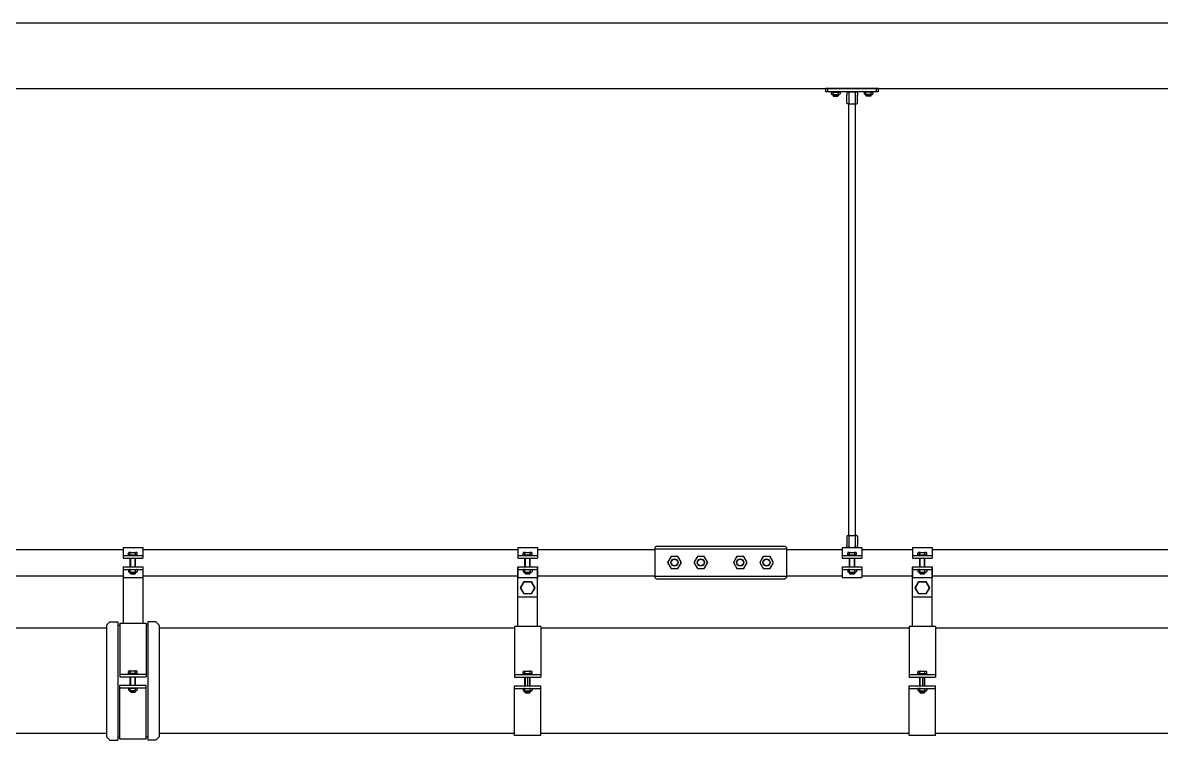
# Model space of a CAD drawing. Extents: x -452079 to 117456, y 3902 to 836955.
# Drawn here: x -300494 to -298899, y 203172 to 204177 of the extents above; entities that cross this region are included whole.
import ezdxf

# ---------------------------------------------------------------- set-up
doc = ezdxf.new("R2010")
doc.units = 0
doc.header["$LTSCALE"] = 1000
doc.header["$MEASUREMENT"] = 0
doc.layers.add('固定系统', color=7, linetype='Continuous')
doc.layers.add('雨水管道', color=7, linetype='Continuous', lineweight=30)

msp = doc.modelspace()

# ---------------------------------------------------------------- linework, layer by layer
at = {"color": 5}
for p, q in [((-302063.54, 204176.9), (-298530.35, 204176.9)), ((-302139.57, 204084.74), (-298455.23, 204084.74))]:
    msp.add_line(p, q, dxfattribs=at)
at = {"layer": '固定系统'}
for p, q in [((-299369.21, 204080.13), (-299369.21, 204084.74)), ((-299295.48, 204084.74), (-299369.21, 204084.74)), ((-299366.44, 204080.13), (-299366.44, 204084.74)), ((-299298.25, 204080.13), (-299298.25, 204084.74)), ((-299295.48, 204080.13), (-299295.48, 204084.74)), ((-299295.48, 204080.13), (-299369.21, 204080.13)), ((-299361.54, 204078.92), (-299361.54, 204077.4)), ((-299359.07, 204079.84), (-299360.62, 204079.84)), ((-299360.62, 204076.48), (-299359.07, 204076.48)), ((-299359.07, 204079.84), (-299359.07, 204080.13)), ((-299359.07, 204079.84), (-299351.7, 204079.84)), ((-299359.07, 204076.48), (-299359.07, 204079.84)), ((-299359.07, 204076.48), (-299351.7, 204076.48)), ((-299359.07, 204074.93), (-299359.07, 204076.48)), ((-299359.07, 204074.93), (-299351.7, 204074.93)), ((-299359.07, 204074.93), (-299358.48, 204074.05)), ((-299358.48, 204079.84), (-299358.48, 204080.13)), ((-299358.48, 204074.05), (-299358.48, 204076.48)), ((-299358.48, 204074.05), (-299352.29, 204074.05)), ((-299352.29, 204079.84), (-299352.29, 204080.13)), ((-299352.29, 204074.05), (-299352.29, 204076.48)), ((-299351.7, 204074.93), (-299352.29, 204074.05)), ((-299351.7, 204079.84), (-299351.7, 204080.13)), ((-299351.7, 204079.84), (-299350.15, 204079.84)), ((-299351.7, 204076.48), (-299351.7, 204079.84)), ((-299351.7, 204076.48), (-299350.15, 204076.48)), ((-299351.7, 204074.93), (-299351.7, 204076.48)), ((-299349.23, 204078.92), (-299349.23, 204077.4)), ((-299339.73, 204064.56), (-299339.73, 204075.6)), ((-299338.63, 204080.13), (-299336.77, 204080.13)), ((-299338.46, 204080.13), (-299326.23, 204080.13)), ((-299336.77, 204080.13), (-299327.92, 204080.13)), ((-299327.92, 204080.13), (-299326.06, 204080.13)), ((-299324.96, 204064.56), (-299324.96, 204075.6)), ((-299315.46, 204078.92), (-299315.46, 204077.4)), ((-299312.99, 204079.84), (-299314.54, 204079.84)), ((-299312.99, 204076.48), (-299314.54, 204076.48)), ((-299312.99, 204079.84), (-299312.99, 204080.13)), ((-299312.99, 204076.48), (-299312.99, 204079.84)), ((-299305.62, 204079.84), (-299312.99, 204079.84)), ((-299312.99, 204074.93), (-299312.99, 204076.48)), ((-299305.62, 204076.48), (-299312.99, 204076.48)), ((-299312.99, 204074.93), (-299312.4, 204074.05)), ((-299305.62, 204074.93), (-299312.99, 204074.93)), ((-299312.4, 204079.84), (-299312.4, 204080.13)), ((-299312.4, 204074.05), (-299312.4, 204076.48)), ((-299306.21, 204074.05), (-299312.4, 204074.05)), ((-299306.21, 204079.84), (-299306.21, 204080.13)), ((-299306.21, 204074.05), (-299306.21, 204076.48)), ((-299305.62, 204074.93), (-299306.21, 204074.05)), ((-299305.62, 204079.84), (-299305.62, 204080.13)), ((-299305.62, 204076.48), (-299305.62, 204079.84)), ((-299305.62, 204079.84), (-299304.07, 204079.84)), ((-299305.62, 204074.93), (-299305.62, 204076.48)), ((-299304.07, 204076.48), (-299305.62, 204076.48)), ((-299303.15, 204078.92), (-299303.15, 204077.4)), ((-299336.77, 204063.45), (-299338.63, 204063.45)), ((-299336.77, 204063.45), (-299327.92, 204063.45)), ((-299327.92, 204063.45), (-299326.06, 204063.45)), ((-299338.66, 203459.06), (-299336.8, 203459.06)), ((-299338.49, 203459.06), (-299326.26, 203459.06)), ((-299336.8, 203459.06), (-299327.95, 203459.06)), ((-299327.95, 203459.06), (-299326.09, 203459.06)), ((-300879.04, 203439.62), (-300353.73, 203439.62)), ((-300353.73, 203442.38), (-300326.08, 203442.38)), ((-300353.73, 203442.38), (-300353.73, 203427.17)), ((-300353.73, 203430.86), (-300326.08, 203430.86)), ((-300346.06, 203432.04), (-300346.06, 203434.49)), ((-300346.06, 203432.04), (-300345.36, 203431.4)), ((-300343.59, 203432.04), (-300346.06, 203432.04)), ((-300343.59, 203431.4), (-300345.36, 203431.4)), ((-300345.14, 203435.41), (-300334.67, 203435.41)), ((-300343.59, 203432.04), (-300343.59, 203435.41)), ((-300343.59, 203432.04), (-300336.22, 203432.04)), ((-300343.59, 203430.86), (-300343.59, 203431.4)), ((-300343.59, 203431.4), (-300336.22, 203431.4)), ((-300343.59, 203430.86), (-300336.22, 203430.86)), ((-300343.01, 203430.86), (-300343.01, 203431.4)), ((-300336.81, 203430.86), (-300336.81, 203431.4)), ((-300336.22, 203432.04), (-300336.22, 203435.41)), ((-300336.22, 203432.04), (-300333.75, 203432.04)), ((-300336.22, 203431.4), (-300334.46, 203431.4)), ((-300336.22, 203430.86), (-300336.22, 203431.4)), ((-300333.75, 203432.04), (-300334.46, 203431.4)), ((-300333.75, 203432.04), (-300333.75, 203434.49)), ((-300326.08, 203442.38), (-300326.08, 203427.17)), ((-300326.08, 203439.62), (-299800.77, 203439.62)), ((-299800.77, 203442.38), (-299773.12, 203442.38)), ((-299800.77, 203442.38), (-299800.77, 203427.17)), ((-299800.77, 203430.86), (-299773.12, 203430.86)), ((-299793.1, 203432.04), (-299793.1, 203434.49)), ((-299793.1, 203432.04), (-299792.4, 203431.4)), ((-299790.63, 203432.04), (-299793.1, 203432.04)), ((-299790.63, 203431.4), (-299792.4, 203431.4)), ((-299792.18, 203435.41), (-299781.71, 203435.41)), ((-299790.63, 203432.04), (-299790.63, 203435.41)), ((-299790.63, 203432.04), (-299783.26, 203432.04)), ((-299790.63, 203430.86), (-299790.63, 203431.4)), ((-299790.63, 203431.4), (-299783.26, 203431.4)), ((-299790.63, 203430.86), (-299783.26, 203430.86)), ((-299790.05, 203430.86), (-299790.05, 203431.4)), ((-299783.85, 203430.86), (-299783.85, 203431.4)), ((-299783.26, 203432.04), (-299783.26, 203435.41)), ((-299783.26, 203432.04), (-299780.79, 203432.04)), ((-299783.26, 203431.4), (-299781.5, 203431.4)), ((-299783.26, 203430.86), (-299783.26, 203431.4)), ((-299780.79, 203432.04), (-299781.5, 203431.4)), ((-299780.79, 203432.04), (-299780.79, 203434.49)), ((-299773.12, 203442.38), (-299773.12, 203427.17)), ((-299773.12, 203439.62), (-299608.85, 203439.62)), ((-299608.85, 203442.38), (-299607.01, 203444.22)), ((-299608.85, 203442.38), (-299608.85, 203399.99)), ((-299608.85, 203440.54), (-299424.53, 203440.54)), ((-299607.01, 203444.22), (-299426.38, 203444.22)), ((-299426.38, 203444.22), (-299424.53, 203442.38)), ((-299424.53, 203442.38), (-299424.53, 203399.99)), ((-299424.53, 203439.62), (-299346.2, 203439.62)), ((-299346.2, 203442.38), (-299318.55, 203442.38)), ((-299346.2, 203442.38), (-299346.2, 203427.17)), ((-299346.2, 203430.86), (-299318.55, 203430.86)), ((-299339.76, 203443.49), (-299339.76, 203445.32)), ((-299336.8, 203442.38), (-299338.66, 203442.38)), ((-299338.53, 203432.04), (-299338.53, 203434.49)), ((-299338.53, 203432.04), (-299337.82, 203431.4)), ((-299336.06, 203432.04), (-299338.53, 203432.04)), ((-299336.06, 203431.4), (-299337.82, 203431.4)), ((-299337.61, 203435.41), (-299327.14, 203435.41)), ((-299336.8, 203442.38), (-299327.95, 203442.38)), ((-299336.06, 203432.04), (-299336.06, 203435.41)), ((-299336.06, 203432.04), (-299328.69, 203432.04)), ((-299336.06, 203430.86), (-299336.06, 203431.4)), ((-299336.06, 203431.4), (-299328.69, 203431.4)), ((-299336.06, 203430.86), (-299328.69, 203430.86)), ((-299335.47, 203430.86), (-299335.47, 203431.4)), ((-299329.27, 203430.86), (-299329.27, 203431.4)), ((-299328.69, 203432.04), (-299328.69, 203435.41)), ((-299328.69, 203432.04), (-299326.22, 203432.04)), ((-299328.69, 203431.4), (-299326.92, 203431.4)), ((-299328.69, 203430.86), (-299328.69, 203431.4)), ((-299327.95, 203442.38), (-299326.09, 203442.38)), ((-299326.22, 203432.04), (-299326.92, 203431.4)), ((-299326.22, 203432.04), (-299326.22, 203434.49)), ((-299324.99, 203443.49), (-299324.99, 203445.32)), ((-299318.55, 203442.38), (-299318.55, 203427.17)), ((-299318.55, 203439.62), (-299247.81, 203439.62)), ((-299247.81, 203442.38), (-299247.81, 203427.17)), ((-299247.81, 203442.38), (-299220.16, 203442.38)), ((-299247.81, 203430.86), (-299220.16, 203430.86)), ((-299240.14, 203432.04), (-299240.14, 203434.49)), ((-299237.67, 203432.04), (-299240.14, 203432.04)), ((-299240.14, 203432.04), (-299239.44, 203431.4)), ((-299237.67, 203431.4), (-299239.44, 203431.4)), ((-299239.22, 203435.41), (-299228.75, 203435.41)), ((-299237.67, 203432.04), (-299237.67, 203435.41)), ((-299237.67, 203432.04), (-299230.3, 203432.04)), ((-299237.67, 203431.4), (-299230.3, 203431.4)), ((-299237.67, 203430.86), (-299237.67, 203431.4)), ((-299237.67, 203430.86), (-299230.3, 203430.86)), ((-299237.09, 203430.86), (-299237.09, 203431.4)), ((-299230.89, 203430.86), (-299230.89, 203431.4)), ((-299230.3, 203432.04), (-299230.3, 203435.41)), ((-299230.3, 203432.04), (-299227.83, 203432.04)), ((-299230.3, 203430.86), (-299230.3, 203431.4)), ((-299230.3, 203431.4), (-299228.54, 203431.4)), ((-299227.83, 203432.04), (-299228.54, 203431.4)), ((-299227.83, 203432.04), (-299227.83, 203434.49)), ((-299220.16, 203442.38), (-299220.16, 203427.17)), ((-299220.16, 203439.62), (-298694.85, 203439.62)), ((-300353.73, 203427.17), (-300326.08, 203427.17)), ((-300353.73, 203415.19), (-300326.08, 203415.19)), ((-300353.73, 203415.19), (-300353.73, 203399.29)), ((-300343.59, 203419.8), (-300343.59, 203427.17)), ((-300343.59, 203415.19), (-300343.59, 203419.8)), ((-300343.01, 203415.19), (-300343.01, 203427.17)), ((-300336.81, 203415.19), (-300336.81, 203427.17)), ((-300336.22, 203420.31), (-300336.22, 203427.17)), ((-300336.22, 203415.19), (-300336.22, 203420.31)), ((-300326.08, 203415.19), (-300326.08, 203399.29)), ((-299800.77, 203427.17), (-299773.12, 203427.17)), ((-299800.77, 203415.19), (-299773.12, 203415.19)), ((-299800.77, 203415.19), (-299800.77, 203399.29)), ((-299800.77, 203331.79), (-299800.77, 203414.58)), ((-299790.63, 203419.8), (-299790.63, 203427.17)), ((-299790.63, 203415.19), (-299790.63, 203419.8)), ((-299790.05, 203415.19), (-299790.05, 203427.17)), ((-299783.85, 203415.19), (-299783.85, 203427.17)), ((-299783.26, 203420.31), (-299783.26, 203427.17)), ((-299783.26, 203415.19), (-299783.26, 203420.31)), ((-299773.12, 203415.19), (-299773.12, 203399.29)), ((-299773.12, 203331.79), (-299773.12, 203414.58)), ((-299587.25, 203427.52), (-299589.71, 203423.26)), ((-299578.75, 203429.59), (-299583.66, 203429.59)), ((-299572.7, 203423.26), (-299575.16, 203427.52)), ((-299575.16, 203414.85), (-299572.7, 203419.11)), ((-299550.39, 203427.52), (-299552.85, 203423.26)), ((-299541.88, 203429.59), (-299546.8, 203429.59)), ((-299535.83, 203423.26), (-299538.29, 203427.52)), ((-299538.29, 203414.85), (-299535.83, 203419.11)), ((-299495.09, 203427.52), (-299497.55, 203423.26)), ((-299486.59, 203429.59), (-299491.5, 203429.59)), ((-299480.54, 203423.26), (-299483, 203427.52)), ((-299483, 203414.85), (-299480.54, 203419.11)), ((-299458.23, 203427.52), (-299460.69, 203423.26)), ((-299449.72, 203429.59), (-299454.64, 203429.59)), ((-299443.67, 203423.26), (-299446.13, 203427.52)), ((-299446.13, 203414.85), (-299443.67, 203419.11)), ((-299346.2, 203427.17), (-299318.55, 203427.17)), ((-299346.2, 203415.19), (-299346.2, 203399.99)), ((-299346.2, 203415.19), (-299318.55, 203415.19)), ((-299336.06, 203419.8), (-299336.06, 203427.17)), ((-299336.06, 203415.19), (-299336.06, 203419.8)), ((-299335.47, 203415.19), (-299335.47, 203427.17)), ((-299329.27, 203415.19), (-299329.27, 203427.17)), ((-299328.69, 203420.31), (-299328.69, 203427.17)), ((-299328.69, 203415.19), (-299328.69, 203420.31)), ((-299318.55, 203415.19), (-299318.55, 203399.99)), ((-299247.81, 203427.17), (-299220.16, 203427.17)), ((-299247.81, 203415.19), (-299247.81, 203399.29)), ((-299247.81, 203415.19), (-299220.16, 203415.19)), ((-299247.81, 203331.79), (-299247.81, 203414.58)), ((-299237.67, 203419.8), (-299237.67, 203427.17)), ((-299237.67, 203415.19), (-299237.67, 203419.8)), ((-299237.09, 203415.19), (-299237.09, 203427.17)), ((-299230.89, 203415.19), (-299230.89, 203427.17)), ((-299230.3, 203420.31), (-299230.3, 203427.17)), ((-299230.3, 203415.19), (-299230.3, 203420.31)), ((-299220.16, 203415.19), (-299220.16, 203399.29)), ((-299220.16, 203331.79), (-299220.16, 203414.58)), ((-300879.04, 203402.75), (-300353.73, 203402.75)), ((-300353.73, 203411.51), (-300326.08, 203411.51)), ((-300353.73, 203399.99), (-300326.08, 203399.99)), ((-300353.73, 203399.52), (-300353.73, 203336.4)), ((-300346.06, 203410.3), (-300346.06, 203408.78)), ((-300343.59, 203411.22), (-300345.14, 203411.22)), ((-300345.14, 203407.86), (-300343.59, 203407.86)), ((-300343.59, 203411.22), (-300343.59, 203411.51)), ((-300343.59, 203407.86), (-300343.59, 203411.22)), ((-300343.59, 203411.22), (-300336.22, 203411.22)), ((-300343.59, 203406.31), (-300343.59, 203407.86)), ((-300343.59, 203407.86), (-300336.22, 203407.86)), ((-300343.59, 203406.31), (-300343.01, 203405.43)), ((-300343.59, 203406.31), (-300336.22, 203406.31)), ((-300343.01, 203411.22), (-300343.01, 203411.51)), ((-300343.01, 203405.43), (-300343.01, 203407.86)), ((-300343.01, 203405.43), (-300336.81, 203405.43)), ((-300336.81, 203411.22), (-300336.81, 203411.51)), ((-300336.81, 203405.43), (-300336.81, 203407.86)), ((-300336.22, 203406.31), (-300336.81, 203405.43)), ((-300336.22, 203411.22), (-300336.22, 203411.51)), ((-300336.22, 203407.86), (-300336.22, 203411.22)), ((-300336.22, 203411.22), (-300334.67, 203411.22)), ((-300336.22, 203406.31), (-300336.22, 203407.86)), ((-300336.22, 203407.86), (-300334.67, 203407.86)), ((-300333.75, 203410.3), (-300333.75, 203408.78)), ((-300326.08, 203402.75), (-299800.77, 203402.75)), ((-300326.08, 203399.29), (-300326.08, 203336.4)), ((-299800.77, 203411.51), (-299773.12, 203411.51)), ((-299800.77, 203399.99), (-299773.12, 203399.99)), ((-299793.1, 203410.3), (-299793.1, 203408.78)), ((-299790.63, 203411.22), (-299792.18, 203411.22)), ((-299792.18, 203407.86), (-299790.63, 203407.86)), ((-299790.63, 203411.22), (-299790.63, 203411.51)), ((-299790.63, 203407.86), (-299790.63, 203411.22)), ((-299790.63, 203411.22), (-299783.26, 203411.22)), ((-299790.63, 203406.31), (-299790.63, 203407.86)), ((-299790.63, 203407.86), (-299783.26, 203407.86)), ((-299790.63, 203406.31), (-299790.05, 203405.43)), ((-299790.63, 203406.31), (-299783.26, 203406.31)), ((-299790.05, 203411.22), (-299790.05, 203411.51)), ((-299790.05, 203405.43), (-299790.05, 203407.86)), ((-299790.05, 203405.43), (-299783.85, 203405.43)), ((-299783.85, 203411.22), (-299783.85, 203411.51)), ((-299783.85, 203405.43), (-299783.85, 203407.86)), ((-299783.26, 203406.31), (-299783.85, 203405.43)), ((-299783.26, 203411.22), (-299783.26, 203411.51)), ((-299783.26, 203407.86), (-299783.26, 203411.22)), ((-299783.26, 203411.22), (-299781.71, 203411.22)), ((-299783.26, 203406.31), (-299783.26, 203407.86)), ((-299783.26, 203407.86), (-299781.71, 203407.86)), ((-299780.79, 203410.3), (-299780.79, 203408.78)), ((-299773.12, 203402.75), (-299608.85, 203402.75)), ((-299608.85, 203401.83), (-299424.53, 203401.83)), ((-299608.85, 203399.99), (-299607.01, 203398.14)), ((-299583.66, 203412.78), (-299578.75, 203412.78)), ((-299546.8, 203412.78), (-299541.88, 203412.78)), ((-299491.5, 203412.78), (-299486.59, 203412.78)), ((-299454.64, 203412.78), (-299449.72, 203412.78)), ((-299424.53, 203399.99), (-299426.38, 203398.14)), ((-299424.53, 203402.75), (-299346.2, 203402.75)), ((-299346.2, 203411.51), (-299318.55, 203411.51)), ((-299346.2, 203399.99), (-299318.55, 203399.99)), ((-299338.53, 203410.3), (-299338.53, 203408.78)), ((-299336.06, 203411.22), (-299337.61, 203411.22)), ((-299337.61, 203407.86), (-299336.06, 203407.86)), ((-299336.06, 203411.22), (-299336.06, 203411.51)), ((-299336.06, 203407.86), (-299336.06, 203411.22)), ((-299336.06, 203411.22), (-299328.69, 203411.22)), ((-299336.06, 203406.31), (-299336.06, 203407.86)), ((-299336.06, 203407.86), (-299328.69, 203407.86)), ((-299336.06, 203406.31), (-299335.47, 203405.43)), ((-299336.06, 203406.31), (-299328.69, 203406.31)), ((-299335.47, 203411.22), (-299335.47, 203411.51)), ((-299335.47, 203405.43), (-299335.47, 203407.86)), ((-299335.47, 203405.43), (-299329.27, 203405.43)), ((-299329.27, 203411.22), (-299329.27, 203411.51)), ((-299329.27, 203405.43), (-299329.27, 203407.86)), ((-299328.69, 203406.31), (-299329.27, 203405.43)), ((-299328.69, 203411.22), (-299328.69, 203411.51)), ((-299328.69, 203407.86), (-299328.69, 203411.22)), ((-299328.69, 203411.22), (-299327.14, 203411.22)), ((-299328.69, 203406.31), (-299328.69, 203407.86)), ((-299328.69, 203407.86), (-299327.14, 203407.86)), ((-299326.22, 203410.3), (-299326.22, 203408.78)), ((-299318.55, 203402.75), (-299247.81, 203402.75)), ((-299247.81, 203411.51), (-299220.16, 203411.51)), ((-299247.81, 203399.99), (-299220.16, 203399.99)), ((-299240.14, 203410.3), (-299240.14, 203408.78)), ((-299237.67, 203411.22), (-299239.22, 203411.22)), ((-299239.22, 203407.86), (-299237.67, 203407.86)), ((-299237.67, 203411.22), (-299237.67, 203411.51)), ((-299237.67, 203411.22), (-299230.3, 203411.22)), ((-299237.67, 203407.86), (-299237.67, 203411.22)), ((-299237.67, 203407.86), (-299230.3, 203407.86)), ((-299237.67, 203406.31), (-299237.67, 203407.86)), ((-299237.67, 203406.31), (-299230.3, 203406.31)), ((-299237.67, 203406.31), (-299237.09, 203405.43)), ((-299237.09, 203411.22), (-299237.09, 203411.51)), ((-299237.09, 203405.43), (-299237.09, 203407.86)), ((-299237.09, 203405.43), (-299230.89, 203405.43)), ((-299230.89, 203411.22), (-299230.89, 203411.51)), ((-299230.89, 203405.43), (-299230.89, 203407.86)), ((-299230.3, 203406.31), (-299230.89, 203405.43)), ((-299230.3, 203411.22), (-299230.3, 203411.51)), ((-299230.3, 203411.22), (-299228.75, 203411.22)), ((-299230.3, 203407.86), (-299230.3, 203411.22)), ((-299230.3, 203407.86), (-299228.75, 203407.86)), ((-299230.3, 203406.31), (-299230.3, 203407.86)), ((-299227.83, 203410.3), (-299227.83, 203408.78)), ((-299220.16, 203402.75), (-298694.85, 203402.75)), ((-299607.01, 203398.14), (-299426.38, 203398.14)), ((-299800.77, 203372.92), (-299773.12, 203372.92)), ((-299247.81, 203372.92), (-299220.16, 203372.92)), ((-300376.77, 203333.63), (-300372.16, 203338.24)), ((-300372.16, 203338.24), (-300360.99, 203338.24)), ((-300360.99, 203338.24), (-300360.99, 203172.35)), ((-300358.34, 203336.4), (-300358.34, 203261.29)), ((-300358.34, 203336.4), (-300321.47, 203336.4)), ((-300321.47, 203336.4), (-300321.47, 203261.29)), ((-300318.83, 203338.24), (-300318.83, 203172.35)), ((-300307.65, 203338.24), (-300318.83, 203338.24)), ((-300303.04, 203333.63), (-300307.65, 203338.24)), ((-300376.77, 203333.63), (-300376.77, 203176.96)), ((-300376.77, 203329.02), (-300376.77, 203181.57)), ((-300360.99, 203333.63), (-300358.34, 203333.63)), ((-300321.47, 203333.63), (-300318.83, 203333.63)), ((-300303.04, 203333.63), (-300303.04, 203176.96)), ((-299805.38, 203331.79), (-299805.38, 203260.67)), ((-299768.51, 203331.79), (-299805.38, 203331.79)), ((-299768.51, 203331.79), (-299768.51, 203260.67)), ((-299215.55, 203331.79), (-299252.42, 203331.79)), ((-299252.42, 203331.79), (-299252.42, 203260.67)), ((-299215.55, 203331.79), (-299215.55, 203260.67)), ((-300376.77, 203312.9), (-300376.77, 203197.7)), ((-300303.04, 203317.5), (-300303.04, 203193.09)), ((-300358.34, 203264.97), (-300321.47, 203264.97)), ((-300358.34, 203261.29), (-300321.47, 203261.29)), ((-300346.06, 203266.16), (-300346.06, 203268.6)), ((-300343.59, 203266.16), (-300346.06, 203266.16)), ((-300346.06, 203266.16), (-300345.36, 203265.51)), ((-300343.59, 203265.51), (-300345.36, 203265.51)), ((-300345.14, 203269.52), (-300334.67, 203269.52)), ((-300343.59, 203266.16), (-300343.59, 203269.52)), ((-300343.59, 203266.16), (-300336.22, 203266.16)), ((-300343.59, 203265.51), (-300336.22, 203265.51)), ((-300343.59, 203264.97), (-300343.59, 203265.51)), ((-300343.59, 203264.97), (-300336.22, 203264.97)), ((-300343.59, 203253.91), (-300343.59, 203261.29)), ((-300343.01, 203264.97), (-300343.01, 203265.51)), ((-300343.01, 203249.31), (-300343.01, 203261.29)), ((-300336.81, 203264.97), (-300336.81, 203265.51)), ((-300336.81, 203249.31), (-300336.81, 203261.29)), ((-300336.22, 203266.16), (-300336.22, 203269.52)), ((-300336.22, 203266.16), (-300333.75, 203266.16)), ((-300336.22, 203264.97), (-300336.22, 203265.51)), ((-300336.22, 203265.51), (-300334.46, 203265.51)), ((-300336.22, 203254.42), (-300336.22, 203261.29)), ((-300333.75, 203266.16), (-300334.46, 203265.51)), ((-300333.75, 203266.16), (-300333.75, 203268.6)), ((-299805.38, 203264.36), (-299768.51, 203264.36)), ((-299805.38, 203260.67), (-299768.51, 203260.67)), ((-299793.1, 203265.54), (-299793.1, 203267.99)), ((-299790.63, 203265.54), (-299793.1, 203265.54)), ((-299793.1, 203265.54), (-299792.4, 203264.9)), ((-299790.63, 203264.9), (-299792.4, 203264.9)), ((-299792.18, 203268.91), (-299781.71, 203268.91)), ((-299790.63, 203265.54), (-299790.63, 203268.91)), ((-299790.63, 203265.54), (-299783.26, 203265.54)), ((-299790.63, 203264.36), (-299790.63, 203264.9)), ((-299790.63, 203264.9), (-299783.26, 203264.9)), ((-299790.63, 203264.36), (-299783.26, 203264.36)), ((-299790.63, 203253.3), (-299790.63, 203260.67)), ((-299790.05, 203264.36), (-299790.05, 203264.9)), ((-299790.05, 203248.69), (-299790.05, 203260.67)), ((-299786.95, 203260.67), (-299786.95, 203248.69)), ((-299783.85, 203264.36), (-299783.85, 203264.9)), ((-299783.85, 203248.69), (-299783.85, 203260.67)), ((-299783.26, 203265.54), (-299783.26, 203268.91)), ((-299783.26, 203265.54), (-299780.79, 203265.54)), ((-299783.26, 203264.36), (-299783.26, 203264.9)), ((-299783.26, 203264.9), (-299781.5, 203264.9)), ((-299783.26, 203253.81), (-299783.26, 203260.67)), ((-299780.79, 203265.54), (-299781.5, 203264.9)), ((-299780.79, 203265.54), (-299780.79, 203267.99)), ((-299252.42, 203264.36), (-299215.55, 203264.36)), ((-299252.42, 203260.67), (-299215.55, 203260.67)), ((-299240.14, 203265.54), (-299240.14, 203267.99)), ((-299240.14, 203265.54), (-299239.44, 203264.9)), ((-299237.67, 203265.54), (-299240.14, 203265.54)), ((-299237.67, 203264.9), (-299239.44, 203264.9)), ((-299239.22, 203268.91), (-299228.75, 203268.91)), ((-299237.67, 203265.54), (-299237.67, 203268.91)), ((-299237.67, 203265.54), (-299230.3, 203265.54)), ((-299237.67, 203264.9), (-299230.3, 203264.9)), ((-299237.67, 203264.36), (-299237.67, 203264.9)), ((-299237.67, 203264.36), (-299230.3, 203264.36)), ((-299237.67, 203253.3), (-299237.67, 203260.67)), ((-299237.09, 203264.36), (-299237.09, 203264.9)), ((-299237.09, 203248.69), (-299237.09, 203260.67)), ((-299233.99, 203260.67), (-299233.99, 203248.69)), ((-299230.89, 203264.36), (-299230.89, 203264.9)), ((-299230.89, 203248.69), (-299230.89, 203260.67)), ((-299230.3, 203265.54), (-299230.3, 203268.91)), ((-299230.3, 203265.54), (-299227.83, 203265.54)), ((-299230.3, 203264.9), (-299228.54, 203264.9)), ((-299230.3, 203264.36), (-299230.3, 203264.9)), ((-299230.3, 203253.81), (-299230.3, 203260.67)), ((-299227.83, 203265.54), (-299228.54, 203264.9)), ((-299227.83, 203265.54), (-299227.83, 203267.99)), ((-300358.34, 203174.2), (-300358.34, 203249.31)), ((-300358.34, 203249.31), (-300321.47, 203249.31)), ((-300358.34, 203245.62), (-300321.47, 203245.62)), ((-300346.06, 203244.41), (-300346.06, 203242.89)), ((-300343.59, 203245.34), (-300345.14, 203245.34)), ((-300345.14, 203241.97), (-300343.59, 203241.97)), ((-300343.59, 203249.31), (-300343.59, 203253.91)), ((-300343.59, 203245.34), (-300343.59, 203245.62)), ((-300343.59, 203245.34), (-300336.22, 203245.34)), ((-300343.59, 203241.97), (-300343.59, 203245.34)), ((-300343.59, 203241.97), (-300336.22, 203241.97)), ((-300343.59, 203240.42), (-300343.59, 203241.97)), ((-300343.59, 203240.42), (-300336.22, 203240.42)), ((-300343.59, 203240.42), (-300343.01, 203239.54)), ((-300343.01, 203245.34), (-300343.01, 203245.62)), ((-300343.01, 203239.54), (-300343.01, 203241.97)), ((-300343.01, 203239.54), (-300336.81, 203239.54)), ((-300336.81, 203245.34), (-300336.81, 203245.62)), ((-300336.81, 203239.54), (-300336.81, 203241.97)), ((-300336.22, 203240.42), (-300336.81, 203239.54)), ((-300336.22, 203249.31), (-300336.22, 203254.42)), ((-300336.22, 203245.34), (-300336.22, 203245.62)), ((-300336.22, 203241.97), (-300336.22, 203245.34)), ((-300336.22, 203245.34), (-300334.67, 203245.34)), ((-300336.22, 203241.97), (-300334.67, 203241.97)), ((-300336.22, 203240.42), (-300336.22, 203241.97)), ((-300333.75, 203244.41), (-300333.75, 203242.89)), ((-300321.47, 203174.2), (-300321.47, 203249.31)), ((-299805.38, 203178.8), (-299805.38, 203248.69)), ((-299805.38, 203248.69), (-299768.51, 203248.69)), ((-299805.38, 203245), (-299768.51, 203245)), ((-299793.1, 203243.8), (-299793.1, 203242.27)), ((-299790.63, 203244.72), (-299792.18, 203244.72)), ((-299792.18, 203241.35), (-299790.63, 203241.35)), ((-299790.63, 203248.69), (-299790.63, 203253.3)), ((-299790.63, 203244.72), (-299790.63, 203245)), ((-299790.63, 203241.35), (-299790.63, 203244.72)), ((-299790.63, 203244.72), (-299783.26, 203244.72)), ((-299790.63, 203239.81), (-299790.63, 203241.35)), ((-299790.63, 203241.35), (-299783.26, 203241.35)), ((-299790.63, 203239.81), (-299790.05, 203238.93)), ((-299790.63, 203239.81), (-299783.26, 203239.81)), ((-299790.05, 203244.72), (-299790.05, 203245)), ((-299790.05, 203238.93), (-299790.05, 203241.35)), ((-299783.85, 203244.72), (-299783.85, 203245)), ((-299783.85, 203238.93), (-299783.85, 203241.35)), ((-299783.26, 203239.81), (-299783.85, 203238.93)), ((-299783.26, 203248.69), (-299783.26, 203253.81)), ((-299783.26, 203244.72), (-299783.26, 203245)), ((-299783.26, 203241.35), (-299783.26, 203244.72)), ((-299783.26, 203244.72), (-299781.71, 203244.72)), ((-299783.26, 203239.81), (-299783.26, 203241.35)), ((-299783.26, 203241.35), (-299781.71, 203241.35)), ((-299780.79, 203243.8), (-299780.79, 203242.27)), ((-299768.51, 203178.8), (-299768.51, 203248.69)), ((-299252.42, 203178.8), (-299252.42, 203248.69)), ((-299252.42, 203248.69), (-299215.55, 203248.69)), ((-299252.42, 203245), (-299215.55, 203245)), ((-299240.14, 203243.8), (-299240.14, 203242.27)), ((-299237.67, 203244.72), (-299239.22, 203244.72)), ((-299239.22, 203241.35), (-299237.67, 203241.35)), ((-299237.67, 203248.69), (-299237.67, 203253.3)), ((-299237.67, 203244.72), (-299237.67, 203245)), ((-299237.67, 203244.72), (-299230.3, 203244.72)), ((-299237.67, 203241.35), (-299237.67, 203244.72)), ((-299237.67, 203241.35), (-299230.3, 203241.35)), ((-299237.67, 203239.81), (-299237.67, 203241.35)), ((-299237.67, 203239.81), (-299230.3, 203239.81)), ((-299237.67, 203239.81), (-299237.09, 203238.93)), ((-299237.09, 203244.72), (-299237.09, 203245)), ((-299237.09, 203238.93), (-299237.09, 203241.35)), ((-299230.89, 203244.72), (-299230.89, 203245)), ((-299230.89, 203238.93), (-299230.89, 203241.35)), ((-299230.3, 203239.81), (-299230.89, 203238.93)), ((-299230.3, 203248.69), (-299230.3, 203253.81)), ((-299230.3, 203244.72), (-299230.3, 203245)), ((-299230.3, 203244.72), (-299228.75, 203244.72)), ((-299230.3, 203241.35), (-299230.3, 203244.72)), ((-299230.3, 203241.35), (-299228.75, 203241.35)), ((-299230.3, 203239.81), (-299230.3, 203241.35)), ((-299227.83, 203243.8), (-299227.83, 203242.27)), ((-299215.55, 203178.8), (-299215.55, 203248.69)), ((-299790.05, 203238.93), (-299783.85, 203238.93)), ((-299237.09, 203238.93), (-299230.89, 203238.93)), ((-300376.77, 203176.96), (-300372.16, 203172.35)), ((-300360.99, 203176.96), (-300358.34, 203176.96)), ((-300321.47, 203176.96), (-300318.83, 203176.96)), ((-300303.04, 203176.96), (-300307.65, 203172.35)), ((-299768.51, 203178.8), (-299805.38, 203178.8)), ((-299215.55, 203178.8), (-299252.42, 203178.8)), ((-300372.16, 203172.35), (-300360.99, 203172.35)), ((-300358.34, 203174.2), (-300321.47, 203174.2)), ((-300307.65, 203172.35), (-300318.83, 203172.35))]:
    msp.add_line(p, q, dxfattribs=at)
at = {"layer": '固定系统', "ltscale": 0.2}
for p, q in [((-299339.73, 204079.02), (-299339.73, 204075.6)), ((-299336.77, 204079.02), (-299336.77, 204064.56)), ((-299327.92, 204079.02), (-299327.92, 204064.56)), ((-299324.96, 204079.02), (-299324.96, 204075.6)), ((-299336.98, 203459.06), (-299336.98, 204063.45)), ((-299327.77, 203459.06), (-299327.77, 204063.45)), ((-299339.76, 203457.95), (-299339.76, 203445.32)), ((-299336.8, 203457.95), (-299336.8, 203443.49)), ((-299327.95, 203457.95), (-299327.95, 203443.49)), ((-299324.99, 203457.95), (-299324.99, 203445.32))]:
    msp.add_line(p, q, dxfattribs=at)
at = {"layer": '固定系统'}
for points in [[(-299586.06, 203429.59), (-299590.91, 203421.18), (-299586.06, 203412.78), (-299576.35, 203412.78), (-299571.5, 203421.18), (-299576.35, 203429.59)], [(-299549.19, 203429.59), (-299554.05, 203421.18), (-299549.19, 203412.78), (-299539.49, 203412.78), (-299534.64, 203421.18), (-299539.49, 203429.59)], [(-299493.9, 203429.59), (-299498.75, 203421.18), (-299493.9, 203412.78), (-299484.19, 203412.78), (-299479.34, 203421.18), (-299484.19, 203429.59)], [(-299457.03, 203429.59), (-299461.89, 203421.18), (-299457.03, 203412.78), (-299447.33, 203412.78), (-299442.48, 203421.18), (-299447.33, 203429.59)], [(-299791.91, 203377.09), (-299796.91, 203385.75), (-299791.91, 203394.4), (-299781.92, 203394.4), (-299776.92, 203385.75), (-299781.92, 203377.09)], [(-299791.71, 203377.45), (-299796.5, 203385.75), (-299791.71, 203394.05), (-299782.12, 203394.05), (-299777.33, 203385.75), (-299782.12, 203377.45)], [(-299238.95, 203377.09), (-299243.95, 203385.75), (-299238.95, 203394.4), (-299228.96, 203394.4), (-299223.96, 203385.75), (-299228.96, 203377.09)], [(-299238.75, 203377.45), (-299243.54, 203385.75), (-299238.75, 203394.05), (-299229.16, 203394.05), (-299224.37, 203385.75), (-299229.16, 203377.45)]]:
    msp.add_lwpolyline(points, close=True, dxfattribs=at)
at = {"layer": '固定系统', "ltscale": 0.2}
for centre, radius in [((-299581.21, 203421.18), 5.07), ((-299581.21, 203421.18), 4.61), ((-299544.34, 203421.18), 5.07), ((-299544.34, 203421.18), 4.61), ((-299489.05, 203421.18), 5.07), ((-299489.05, 203421.18), 4.61), ((-299452.18, 203421.18), 5.07), ((-299452.18, 203421.18), 4.61)]:
    msp.add_circle(centre, radius, dxfattribs=at)
at = {"layer": '固定系统'}
for centre, radius, start, end in [((-299360.62, 204078.92), 0.922, 90, 180), ((-299360.62, 204077.4), 0.922, 180, 270), ((-299359.99, 204078.92), 0.922, 359.93809, 89.93809), ((-299359.99, 204077.4), 0.922, 270.06191, 0.06191), ((-299358.15, 204078.92), 0.922, 90.06191, 180.06191), ((-299358.15, 204077.4), 0.922, 179.93809, 269.93809), ((-299352.62, 204078.92), 0.922, 359.93809, 89.93809), ((-299352.62, 204077.4), 0.922, 270.06191, 0.06191), ((-299350.78, 204078.92), 0.922, 90.06191, 180.06191), ((-299350.78, 204077.4), 0.922, 179.93809, 269.93809), ((-299350.15, 204078.92), 0.922, 0, 90), ((-299350.15, 204077.4), 0.922, 270, 0), ((-299338.63, 204079.02), 1.11, 90, 180), ((-299337.87, 204079.02), 1.11, 359.93809, 89.93809), ((-299335.67, 204079.02), 1.11, 90.06191, 180.06191), ((-299329.02, 204079.02), 1.11, 359.93809, 89.93809), ((-299326.82, 204079.02), 1.11, 90.06191, 180.06191), ((-299326.06, 204079.02), 1.11, 0, 90), ((-299314.54, 204078.92), 0.922, 90, 180), ((-299314.54, 204077.4), 0.922, 180, 270), ((-299313.91, 204078.92), 0.922, 359.93809, 89.93809), ((-299313.91, 204077.4), 0.922, 270.06191, 0.06191), ((-299312.07, 204078.92), 0.922, 90.06191, 180.06191), ((-299312.07, 204077.4), 0.922, 179.93809, 269.93809), ((-299306.54, 204078.92), 0.922, 359.93809, 89.93809), ((-299306.54, 204077.4), 0.922, 270.06191, 0.06191), ((-299304.7, 204078.92), 0.922, 90.06191, 180.06191), ((-299304.7, 204077.4), 0.922, 179.93809, 269.93809), ((-299304.07, 204078.92), 0.922, 0, 90), ((-299304.07, 204077.4), 0.922, 270, 0), ((-299338.63, 204064.56), 1.11, 180, 270), ((-299337.87, 204064.56), 1.11, 270.06191, 0.06191), ((-299335.67, 204064.56), 1.11, 179.93809, 269.93809), ((-299329.02, 204064.56), 1.11, 270.06191, 0.06191), ((-299326.82, 204064.56), 1.11, 179.93809, 269.93809), ((-299326.06, 204064.56), 1.11, 270, 0), ((-299338.66, 203457.95), 1.11, 90, 180), ((-299337.9, 203457.95), 1.11, 359.93809, 89.93809), ((-299335.69, 203457.95), 1.11, 90.06191, 180.06191), ((-299329.05, 203457.95), 1.11, 359.93809, 89.93809), ((-299326.85, 203457.95), 1.11, 90.06191, 180.06191), ((-299326.09, 203457.95), 1.11, 0, 90), ((-300345.14, 203434.49), 0.922, 90, 180), ((-300344.51, 203434.49), 0.922, 359.93809, 89.93809), ((-300342.67, 203434.49), 0.922, 90.06191, 180.06191), ((-300337.14, 203434.49), 0.922, 359.93809, 89.93809), ((-300335.3, 203434.49), 0.922, 90.06191, 180.06191), ((-300334.67, 203434.49), 0.922, 0, 90), ((-299792.18, 203434.49), 0.922, 90, 180), ((-299791.55, 203434.49), 0.922, 359.93809, 89.93809), ((-299789.71, 203434.49), 0.922, 90.06191, 180.06191), ((-299784.18, 203434.49), 0.922, 359.93809, 89.93809), ((-299782.34, 203434.49), 0.922, 90.06191, 180.06191), ((-299781.71, 203434.49), 0.922, 0, 90), ((-299338.66, 203443.49), 1.11, 180, 270), ((-299337.61, 203434.49), 0.922, 90, 180), ((-299337.9, 203443.49), 1.11, 270.06191, 0.06191), ((-299336.98, 203434.49), 0.922, 359.93809, 89.93809), ((-299335.69, 203443.49), 1.11, 179.93809, 269.93809), ((-299335.14, 203434.49), 0.922, 90.06191, 180.06191), ((-299329.61, 203434.49), 0.922, 359.93809, 89.93809), ((-299329.05, 203443.49), 1.11, 270.06191, 0.06191), ((-299327.77, 203434.49), 0.922, 90.06191, 180.06191), ((-299326.85, 203443.49), 1.11, 179.93809, 269.93809), ((-299327.14, 203434.49), 0.922, 0, 90), ((-299326.09, 203443.49), 1.11, 270, 0), ((-299239.22, 203434.49), 0.922, 90, 180), ((-299238.59, 203434.49), 0.922, 359.93809, 89.93809), ((-299236.75, 203434.49), 0.922, 90.06191, 180.06191), ((-299231.22, 203434.49), 0.922, 359.93809, 89.93809), ((-299229.38, 203434.49), 0.922, 90.06191, 180.06191), ((-299228.75, 203434.49), 0.922, 0, 90), ((-299586.12, 203421.18), 4.15, 150, 210), ((-299583.66, 203425.44), 4.15, 90, 150), ((-299583.66, 203416.93), 4.15, 210, 270), ((-299578.75, 203425.44), 4.15, 30, 90), ((-299578.75, 203416.93), 4.15, 270, 330), ((-299576.29, 203421.18), 4.15, 330, 30), ((-299549.26, 203421.18), 4.15, 150, 210), ((-299546.8, 203425.44), 4.15, 90, 150), ((-299546.8, 203416.93), 4.15, 210, 270), ((-299541.88, 203425.44), 4.15, 30, 90), ((-299541.88, 203416.93), 4.15, 270, 330), ((-299539.43, 203421.18), 4.15, 330, 30), ((-299493.96, 203421.18), 4.15, 150, 210), ((-299491.5, 203425.44), 4.15, 90, 150), ((-299491.5, 203416.93), 4.15, 210, 270), ((-299486.59, 203425.44), 4.15, 30, 90), ((-299486.59, 203416.93), 4.15, 270, 330), ((-299484.13, 203421.18), 4.15, 330, 30), ((-299457.1, 203421.18), 4.15, 150, 210), ((-299454.64, 203425.44), 4.15, 90, 150), ((-299454.64, 203416.93), 4.15, 210, 270), ((-299449.72, 203425.44), 4.15, 30, 90), ((-299449.72, 203416.93), 4.15, 270, 330), ((-299447.27, 203421.18), 4.15, 330, 30), ((-300345.14, 203410.3), 0.922, 90, 180), ((-300345.14, 203408.78), 0.922, 180, 270), ((-300344.51, 203410.3), 0.922, 359.93809, 89.93809), ((-300344.51, 203408.78), 0.922, 270.06191, 0.06191), ((-300342.67, 203410.3), 0.922, 90.06191, 180.06191), ((-300342.67, 203408.78), 0.922, 179.93809, 269.93809), ((-300337.14, 203410.3), 0.922, 359.93809, 89.93809), ((-300337.14, 203408.78), 0.922, 270.06191, 0.06191), ((-300335.3, 203410.3), 0.922, 90.06191, 180.06191), ((-300335.3, 203408.78), 0.922, 179.93809, 269.93809), ((-300334.67, 203410.3), 0.922, 0, 90), ((-300334.67, 203408.78), 0.922, 270, 0), ((-299792.18, 203410.3), 0.922, 90, 180), ((-299792.18, 203408.78), 0.922, 180, 270), ((-299791.55, 203410.3), 0.922, 359.93809, 89.93809), ((-299791.55, 203408.78), 0.922, 270.06191, 0.06191), ((-299789.71, 203410.3), 0.922, 90.06191, 180.06191), ((-299789.71, 203408.78), 0.922, 179.93809, 269.93809), ((-299784.18, 203410.3), 0.922, 359.93809, 89.93809), ((-299784.18, 203408.78), 0.922, 270.06191, 0.06191), ((-299782.34, 203410.3), 0.922, 90.06191, 180.06191), ((-299782.34, 203408.78), 0.922, 179.93809, 269.93809), ((-299781.71, 203410.3), 0.922, 0, 90), ((-299781.71, 203408.78), 0.922, 270, 0), ((-299337.61, 203410.3), 0.922, 90, 180), ((-299337.61, 203408.78), 0.922, 180, 270), ((-299336.98, 203410.3), 0.922, 359.93809, 89.93809), ((-299336.98, 203408.78), 0.922, 270.06191, 0.06191), ((-299335.14, 203410.3), 0.922, 90.06191, 180.06191), ((-299335.14, 203408.78), 0.922, 179.93809, 269.93809), ((-299329.61, 203410.3), 0.922, 359.93809, 89.93809), ((-299329.61, 203408.78), 0.922, 270.06191, 0.06191), ((-299327.77, 203410.3), 0.922, 90.06191, 180.06191), ((-299327.77, 203408.78), 0.922, 179.93809, 269.93809), ((-299327.14, 203410.3), 0.922, 0, 90), ((-299327.14, 203408.78), 0.922, 270, 0), ((-299239.22, 203410.3), 0.922, 90, 180), ((-299239.22, 203408.78), 0.922, 180, 270), ((-299238.59, 203410.3), 0.922, 359.93809, 89.93809), ((-299238.59, 203408.78), 0.922, 270.06191, 0.06191), ((-299236.75, 203410.3), 0.922, 90.06191, 180.06191), ((-299236.75, 203408.78), 0.922, 179.93809, 269.93809), ((-299231.22, 203410.3), 0.922, 359.93809, 89.93809), ((-299231.22, 203408.78), 0.922, 270.06191, 0.06191), ((-299229.38, 203410.3), 0.922, 90.06191, 180.06191), ((-299229.38, 203408.78), 0.922, 179.93809, 269.93809), ((-299228.75, 203410.3), 0.922, 0, 90), ((-299228.75, 203408.78), 0.922, 270, 0), ((-300345.14, 203268.6), 0.922, 90, 180), ((-300344.51, 203268.6), 0.922, 359.93809, 89.93809), ((-300342.67, 203268.6), 0.922, 90.06191, 180.06191), ((-300337.14, 203268.6), 0.922, 359.93809, 89.93809), ((-300335.3, 203268.6), 0.922, 90.06191, 180.06191), ((-300334.67, 203268.6), 0.922, 0, 90), ((-299792.18, 203267.99), 0.922, 90, 180), ((-299791.55, 203267.99), 0.922, 359.93809, 89.93809), ((-299789.71, 203267.99), 0.922, 90.06191, 180.06191), ((-299784.18, 203267.99), 0.922, 359.93809, 89.93809), ((-299782.34, 203267.99), 0.922, 90.06191, 180.06191), ((-299781.71, 203267.99), 0.922, 0, 90), ((-299239.22, 203267.99), 0.922, 90, 180), ((-299238.59, 203267.99), 0.922, 359.93809, 89.93809), ((-299236.75, 203267.99), 0.922, 90.06191, 180.06191), ((-299231.22, 203267.99), 0.922, 359.93809, 89.93809), ((-299229.38, 203267.99), 0.922, 90.06191, 180.06191), ((-299228.75, 203267.99), 0.922, 0, 90), ((-300345.14, 203244.41), 0.922, 90, 180), ((-300345.14, 203242.89), 0.922, 180, 270), ((-300344.51, 203244.41), 0.922, 359.93809, 89.93809), ((-300344.51, 203242.89), 0.922, 270.06191, 0.06191), ((-300342.67, 203244.41), 0.922, 90.06191, 180.06191), ((-300342.67, 203242.89), 0.922, 179.93809, 269.93809), ((-300337.14, 203244.41), 0.922, 359.93809, 89.93809), ((-300337.14, 203242.89), 0.922, 270.06191, 0.06191), ((-300335.3, 203244.41), 0.922, 90.06191, 180.06191), ((-300335.3, 203242.89), 0.922, 179.93809, 269.93809), ((-300334.67, 203244.41), 0.922, 0, 90), ((-300334.67, 203242.89), 0.922, 270, 0), ((-299792.18, 203243.8), 0.922, 90, 180), ((-299792.18, 203242.27), 0.922, 180, 270), ((-299791.55, 203243.8), 0.922, 359.93809, 89.93809), ((-299791.55, 203242.27), 0.922, 270.06191, 0.06191), ((-299789.71, 203243.8), 0.922, 90.06191, 180.06191), ((-299789.71, 203242.27), 0.922, 179.93809, 269.93809), ((-299784.18, 203243.8), 0.922, 359.93809, 89.93809), ((-299784.18, 203242.27), 0.922, 270.06191, 0.06191), ((-299782.34, 203243.8), 0.922, 90.06191, 180.06191), ((-299782.34, 203242.27), 0.922, 179.93809, 269.93809), ((-299781.71, 203243.8), 0.922, 0, 90), ((-299781.71, 203242.27), 0.922, 270, 0), ((-299239.22, 203243.8), 0.922, 90, 180), ((-299239.22, 203242.27), 0.922, 180, 270), ((-299238.59, 203243.8), 0.922, 359.93809, 89.93809), ((-299238.59, 203242.27), 0.922, 270.06191, 0.06191), ((-299236.75, 203243.8), 0.922, 90.06191, 180.06191), ((-299236.75, 203242.27), 0.922, 179.93809, 269.93809), ((-299231.22, 203243.8), 0.922, 359.93809, 89.93809), ((-299231.22, 203242.27), 0.922, 270.06191, 0.06191), ((-299229.38, 203243.8), 0.922, 90.06191, 180.06191), ((-299229.38, 203242.27), 0.922, 179.93809, 269.93809), ((-299228.75, 203243.8), 0.922, 0, 90), ((-299228.75, 203242.27), 0.922, 270, 0)]:
    msp.add_arc(centre, radius, start, end, dxfattribs=at)
at = {"layer": '雨水管道'}
for p, q in [((-300376.77, 203329.02), (-300874.43, 203329.02)), ((-299805.38, 203329.02), (-300303.04, 203329.02)), ((-299252.42, 203329.02), (-299768.51, 203329.02)), ((-298717.89, 203329.02), (-299215.55, 203329.02)), ((-300376.77, 203181.57), (-300874.43, 203181.57)), ((-299805.38, 203181.57), (-300303.04, 203181.57)), ((-299252.42, 203181.57), (-299768.51, 203181.57)), ((-298717.89, 203181.57), (-299215.55, 203181.57))]:
    msp.add_line(p, q, dxfattribs=at)

doc.saveas('drawing.dxf')
